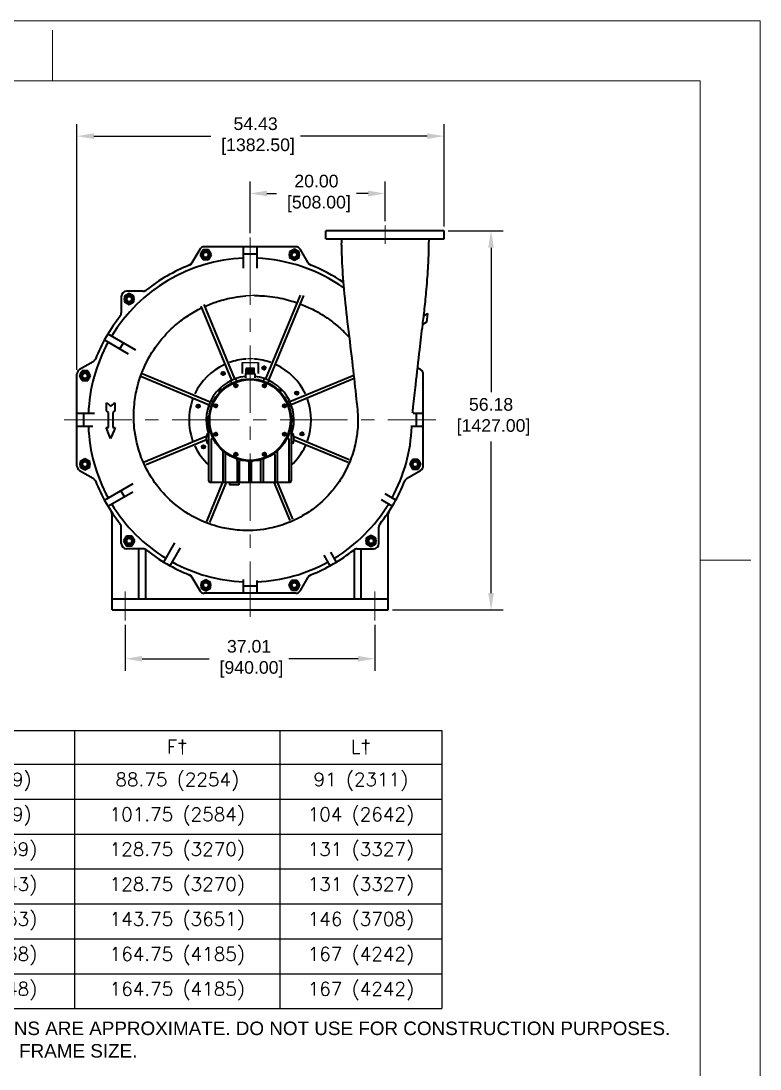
# Model space of a CAD drawing. Header units: inches. Extents: x 452 to 872, y 136 to 456.
# Drawn here: x 762.2 to 871.8, y 300.4 to 455.7 of the extents above; entities that cross this region are included whole.
import ezdxf
from ezdxf.enums import TextEntityAlignment as Align

# ---------------------------------------------------------------- set-up
doc = ezdxf.new("R2010")
doc.units = ezdxf.units.IN
doc.header["$MEASUREMENT"] = 0
doc.linetypes.add('点画线', pattern=[16, 10, -2, 2, -2])
doc.layers.add('Title Block', color=7, linetype='Continuous')
doc.layers.add('中心线层', color=1, linetype='点画线', lineweight=18)
doc.layers.add('粗实线层', color=7, linetype='Continuous', lineweight=35)
doc.styles.add('ACANSTS', font='romans.shx', dxfattribs={"height": 1})
doc.styles.add('Roman', font='romans')
doc.styles.get("Standard").update_dxf_attribs({"font": 'arial.ttf'})
doc.dimstyles.new('STANDARD 2 PLCS', dxfattribs={"dimtxt": 0.125, "dimasz": 0.18, "dimexe": 0.18, "dimexo": 0.0625, "dimgap": 0.09, "dimtad": 0, "dimtih": 1, "dimtoh": 1, "dimzin": 4, "dimdsep": 46, "dimtxsty": 'Standard', "dimcen": 0.09, "dimaunit": 1, "dimadec": 0, "dimazin": 1, "dimtfac": 1, "dimtofl": 0, "dimtmove": 1, "dimatfit": 3, "dimfxl": 1, "dimtolj": 1, "dimtzin": 4, "dimarcsym": 0})

# ---------------------------------------------------------------- blocks, each defined once
blk = doc.blocks.new('*T14')
at = {"layer": 'Title Block', "color": 0, "linetype": 'ByBlock', "lineweight": -2, "transparency": 16777216}
for p, q in [((0, 0), (143.44, 0)), ((0, 0), (0, -41.22)), ((20.69, 0), (20.69, -41.22)), ((55.32, 0), (55.32, -41.22)), ((88.99, 0), (88.99, -41.22)), ((119.45, 0), (119.45, -41.22)), ((143.44, 0), (143.44, -41.22)), ((0, -5), (143.44, -5)), ((0, -10.17), (143.44, -10.17)), ((0, -15.35), (143.44, -15.35)), ((0, -20.52), (143.44, -20.52)), ((0, -25.7), (143.44, -25.7)), ((0, -30.87), (143.44, -30.87)), ((0, -36.04), (143.44, -36.04)), ((0, -41.22), (143.44, -41.22))]:
    blk.add_line(p, q, dxfattribs=at)
at = {"layer": 'Title Block', "color": 0, "lineweight": 15, "transparency": 16777216, "char_height": 2, "attachment_point": 5, "style": 'Roman'}
for s, insert, width in [('MODEL', (10.34, -2.5), 18.5593), ('A*', (38, -2.5), 32.5057), ('B*', (72.15, -2.5), 31.5466), ('F{\\fArial|b0|i0|c0|p34;†}', (104.22, -2.5), 28.3287), ('L{\\fArial|b0|i0|c0|p34;†}', (131.44, -2.5), 21.8715), ('18.07 (458.98)', (38, -7.59), 32.5057), ('26.59 (675.39)', (72.15, -7.59), 31.5466), ('88.75 (2254)', (104.22, -7.59), 28.3287), ('91 (2311)', (131.44, -7.59), 22.9346), ('LS12-2', (10.34, -7.59), 18.5593), ('LS12-3', (10.34, -12.76), 18.5593), ('24.57 (624.08)', (38, -12.76), 32.5057), ('33.09 (840.49)', (72.15, -12.76), 31.5466), ('101.75 (2584)', (104.22, -12.76), 29.3919), ('104 (2642)', (131.44, -12.76), 22.9346), ('LS12-4', (10.34, -17.93), 18.5593), ('31.07 (789.18)', (38, -17.93), 32.5057), ('39.59 (1005.59)', (72.15, -17.93), 31.5466), ('128.75 (3270)', (104.22, -17.93), 29.3919), ('131 (3327)', (131.44, -17.93), 22.9346), ('37.56 (954.25)', (38, -23.11), 32.5057), ('46.08 (1170.43)', (72.15, -23.11), 31.5466), ('128.75 (3270)', (104.22, -23.11), 29.3919), ('131 (3327)', (131.44, -23.11), 22.9346), ('LS12-5', (10.34, -23.11), 18.5593), ('LS12-6', (10.34, -28.28), 18.5593), ('44.06 (1119.12)', (38, -28.28), 32.5057), ('52.58 (1335.53)', (72.15, -28.28), 31.5466), ('143.75 (3651)', (104.22, -28.28), 29.3919), ('146 (3708)', (131.44, -28.28), 22.9346), ('LS12-7', (10.34, -33.46), 18.5593), ('50.55 (1283.97)', (38, -33.46), 32.5057), ('59.07 (1500.38)', (72.15, -33.46), 31.5466), ('164.75 (4185)', (104.22, -33.46), 29.3919), ('167 (4242)', (131.44, -33.46), 22.9346), ('57.05 (1449.07)', (38, -38.63), 32.5057), ('65.57 (1665.48)', (72.15, -38.63), 31.5466), ('164.75 (4185)', (104.22, -38.63), 29.3919), ('167 (4242)', (131.44, -38.63), 22.9346), ('LS12-8', (10.34, -38.63), 18.5593)]:
    blk.add_mtext(s, dxfattribs=dict(at, insert=insert, width=width))
blk = doc.blocks.new('*D31')
at = {"color": 0, "lineweight": -2, "transparency": 16777216}
for p, q in [((770.54, 404.02), (770.54, 440.47)), ((824.97, 425.26), (824.97, 440.47)), ((773.04, 438.67), (790.38, 438.67)), ((822.47, 438.67), (803.66, 438.67))]:
    blk.add_line(p, q, dxfattribs=at)
at = {"color": 0, "transparency": 16777216}
for points in [[(773.04, 439.09), (773.04, 438.25), (770.54, 438.67)], [(822.47, 439.09), (822.47, 438.25), (824.97, 438.67)]]:
    blk.add_solid(points, dxfattribs=at)
at = {"layer": 'Defpoints', "color": 0, "transparency": 16777216}
for p in [(770.54, 438.67), (824.97, 424.64), (770.54, 403.39)]:
    blk.add_point(p, dxfattribs=at)
at = {"color": 0, "transparency": 16777216, "insert": (797.02, 438.67), "char_height": 1.875, "attachment_point": 5}
blk.add_mtext('\\A1;54.43\\P [1382.50]', dxfattribs=at)
blk = doc.blocks.new('*D32')
at = {"color": 0, "lineweight": -2, "transparency": 16777216}
for p, q in [((796.21, 424.28), (796.21, 431.97)), ((816.21, 426.05), (816.21, 431.97)), ((798.71, 430.17), (800.13, 430.17)), ((813.71, 430.17), (811.96, 430.17))]:
    blk.add_line(p, q, dxfattribs=at)
at = {"color": 0, "transparency": 16777216}
for points in [[(798.71, 430.59), (798.71, 429.75), (796.21, 430.17)], [(813.71, 430.59), (813.71, 429.75), (816.21, 430.17)]]:
    blk.add_solid(points, dxfattribs=at)
at = {"layer": 'Defpoints', "color": 0, "transparency": 16777216}
for p in [(816.21, 430.17), (816.21, 425.43), (796.21, 423.66)]:
    blk.add_point(p, dxfattribs=at)
at = {"color": 0, "transparency": 16777216, "insert": (806.04, 430.17), "char_height": 1.875, "attachment_point": 5}
blk.add_mtext('\\A1;20.00\\P [508.00]', dxfattribs=at)
blk = doc.blocks.new('*D33')
at = {"color": 0, "lineweight": -2, "transparency": 16777216}
for p, q in [((825.59, 424.64), (833.73, 424.64)), ((831.93, 422.14), (831.93, 400.74)), ((831.93, 370.96), (831.93, 393.4)), ((817.3, 368.46), (833.73, 368.46))]:
    blk.add_line(p, q, dxfattribs=at)
at = {"color": 0, "transparency": 16777216}
for points in [[(831.51, 422.14), (832.35, 422.14), (831.93, 424.64)], [(831.51, 370.96), (832.35, 370.96), (831.93, 368.46)]]:
    blk.add_solid(points, dxfattribs=at)
at = {"layer": 'Defpoints', "color": 0, "transparency": 16777216}
for p in [(824.97, 424.64), (816.68, 368.46), (831.93, 368.46)]:
    blk.add_point(p, dxfattribs=at)
at = {"color": 0, "transparency": 16777216, "insert": (831.93, 397.07), "char_height": 1.875, "attachment_point": 5}
blk.add_mtext('\\A1;56.18\\P [1427.00]', dxfattribs=at)
blk = doc.blocks.new('*D34')
at = {"color": 0, "lineweight": -2, "transparency": 16777216}
for p, q in [((777.7, 366.26), (777.7, 359.42)), ((814.71, 366.26), (814.71, 359.42)), ((780.2, 361.22), (790.14, 361.22)), ((812.21, 361.22), (801.96, 361.22))]:
    blk.add_line(p, q, dxfattribs=at)
at = {"color": 0, "transparency": 16777216}
for points in [[(780.2, 361.64), (780.2, 360.8), (777.7, 361.22)], [(812.21, 361.64), (812.21, 360.8), (814.71, 361.22)]]:
    blk.add_solid(points, dxfattribs=at)
at = {"layer": 'Defpoints', "color": 0, "transparency": 16777216}
for p in [(777.7, 366.88), (814.71, 366.88), (777.7, 361.22)]:
    blk.add_point(p, dxfattribs=at)
at = {"color": 0, "transparency": 16777216, "insert": (796.05, 361.22), "char_height": 1.875, "attachment_point": 5}
blk.add_mtext('\\A1;37.01\\P [940.00]', dxfattribs=at)
blk = doc.blocks.new('LONE STAR BLOWER TITLE BLOCK (SIZE A)')
at = {"layer": 'Title Block', "lineweight": 15}
for p, q in [((23.625, 18), (0, 18)), ((23.625, 0), (23.625, 18)), ((17.7188, 17.5), (17.7188, 17.9219)), ((23.125, 17.5), (0.5, 17.5)), ((23.125, 17.5), (0.5, 17.5)), ((23.125, 0.5), (23.125, 17.5)), ((23.125, 13.5), (23.5469, 13.5))]:
    blk.add_line(p, q, dxfattribs=at)
at = {"layer": 'Title Block', "lineweight": 15, "style": 'ACANSTS'}
for tag, p, height in [('DRAWN_BY', (14.3692, 2.2855), 0.135), ('DRAWN_DATE', (15.5145, 2.2938), 0.135), ('DRAWING_SUBTITLE', (17.5134, 1.9768), 0.2025), ('CHECKED_BY', (14.3914, 1.9397), 0.135), ('CHECK_DATE', (15.4958, 1.9404), 0.135), ('DRAWING_SUBTITLE', (17.5109, 1.5494), 0.2025), ('ENGINEER', (14.3854, 1.6081), 0.135), ('ENG_DATE', (15.4868, 1.6029), 0.135), ('MANUFACTURING', (14.3811, 1.2706), 0.135), ('MFG_DATE', (15.4879, 1.2695), 0.135), ('CONTROL', (14.3811, 0.9331), 0.135), ('CONTROL_DATE', (15.4879, 0.932), 0.135), ('CAGE_CODE', (17.7275, 0.9163), 0.135), ('MODEL_FILE_NAME', (8.2952, 0.6111), 0.135), ('APPROVED_BY', (14.3698, 0.5685), 0.135), ('APPROVAL_DATE', (15.4796, 0.5615), 0.135)]:
    blk.add_attdef(tag, p, '', height=height, dxfattribs=at)
at = {"layer": 'Title Block', "lineweight": 15, "style": 'Roman', "flags": 8}
for tag, height, p in [('DWG_NUMBER', 0.2812, (18.9096, 1.1474)), ('SCALE', 0.135, (17.9035, 0.7041)), ('SHEETNUMBER', 0.135, (21.2556, 0.7041)), ('TOTA_SHEETS', 0.135, (21.8939, 0.7016))]:
    blk.add_attdef(tag, text='', height=height, dxfattribs=at).set_placement(p, align=Align.TOP_LEFT)
at = {"layer": 'Title Block', "lineweight": 15, "style": 'ACANSTS'}
blk.add_attdef('REVISION', text='', height=0.135, dxfattribs=at).set_placement((22.8495, 0.8933), align=Align.CENTER)

msp = doc.modelspace()

# ---------------------------------------------------------------- linework, layer by layer
for p, q in [((824.967, 424.637), (807.448, 424.637)), ((807.448, 424.637), (807.448, 424.637)), ((807.448, 424.637), (807.448, 423.456)), ((824.967, 423.456), (824.967, 424.637)), ((824.967, 424.637), (824.967, 424.637)), ((807.448, 423.456), (807.448, 423.456)), ((807.448, 423.456), (809.75, 423.456)), ((822.696, 423.456), (824.967, 423.456)), ((824.967, 423.456), (824.967, 423.456)), ((788.736, 421.881), (787.581, 419.88)), ((795.223, 422.275), (789.418, 422.275)), ((795.577, 422.275), (795.223, 422.275)), ((795.223, 422.275), (795.223, 422.275)), ((797.192, 422.275), (795.577, 422.275)), ((795.577, 422.275), (795.577, 422.275)), ((795.577, 422.275), (795.577, 422.275)), ((802.997, 422.275), (797.192, 422.275)), ((797.192, 422.275), (797.192, 422.275)), ((804.834, 419.88), (803.679, 421.881)), ((787.581, 419.88), (787.187, 419.541)), ((787.581, 419.88), (787.187, 419.541)), ((805.228, 419.541), (804.834, 419.88)), ((805.228, 419.541), (804.834, 419.88)), ((777.113, 414.912), (777.113, 412.466)), ((780.347, 415.7), (777.9, 415.7)), ((780.838, 415.872), (780.347, 415.7)), ((780.838, 415.872), (780.347, 415.7)), ((777.113, 412.466), (776.941, 411.975)), ((777.113, 412.466), (776.941, 411.975)), ((822.495, 412.396), (821.907, 412.056)), ((822.349, 411.084), (822.495, 412.396)), ((822.495, 412.396), (822.495, 412.396)), ((821.751, 410.739), (822.349, 411.084)), ((822.349, 411.084), (822.349, 411.084)), ((773.272, 405.626), (772.933, 405.232)), ((773.272, 405.626), (772.933, 405.232)), ((772.933, 405.232), (770.932, 404.077)), ((795.026, 405.129), (797.389, 405.129)), ((821.483, 404.077), (820.994, 404.359)), ((770.538, 403.395), (770.538, 400.395)), ((770.538, 400.395), (770.538, 400.395)), ((770.538, 400.395), (770.538, 397.59)), ((770.538, 397.59), (770.538, 397.59)), ((770.538, 397.59), (770.538, 395.621)), ((821.877, 395.621), (821.877, 397.59)), ((770.538, 395.621), (770.538, 395.621)), ((770.538, 395.621), (770.538, 389.816)), ((821.877, 389.816), (821.877, 395.621)), ((770.932, 389.134), (772.933, 387.979)), ((819.482, 387.979), (821.483, 389.134)), ((772.933, 387.979), (773.272, 387.585)), ((772.933, 387.979), (773.272, 387.585)), ((819.143, 387.585), (819.482, 387.979)), ((819.143, 387.585), (819.482, 387.979)), ((775.606, 383.078), (775.735, 382.646)), ((775.606, 383.078), (775.735, 382.646)), ((775.702, 382.872), (775.697, 382.886)), ((775.735, 382.646), (775.735, 370.031)), ((816.68, 382.646), (816.809, 383.078)), ((816.68, 382.646), (816.809, 383.078)), ((816.68, 370.031), (816.68, 382.646)), ((777.113, 380.745), (776.941, 381.236)), ((777.113, 380.745), (776.941, 381.236)), ((777.113, 378.298), (777.113, 380.745)), ((815.302, 380.745), (815.474, 381.236)), ((815.302, 380.745), (815.474, 381.236)), ((815.302, 378.298), (815.302, 380.745)), ((780.347, 377.511), (777.9, 377.511)), ((780.838, 377.339), (780.347, 377.511)), ((780.838, 377.339), (780.347, 377.511)), ((811.577, 377.339), (812.068, 377.511)), ((811.577, 377.339), (812.068, 377.511)), ((812.068, 377.511), (814.514, 377.511)), ((787.187, 373.67), (787.581, 373.331)), ((787.187, 373.67), (787.581, 373.331)), ((787.581, 373.331), (788.736, 371.33)), ((803.679, 371.33), (804.834, 373.331)), ((804.834, 373.331), (805.228, 373.67)), ((804.834, 373.331), (805.228, 373.67)), ((789.418, 370.936), (795.223, 370.936)), ((795.223, 370.936), (795.223, 370.936)), ((795.223, 370.936), (797.192, 370.936)), ((797.192, 370.936), (797.192, 370.936)), ((797.192, 370.936), (802.997, 370.936)), ((816.68, 368.456), (816.68, 370.031)), ((810.577, 368.456), (814.711, 368.456)), ((814.711, 368.456), (814.711, 368.456)), ((814.711, 368.456), (816.68, 368.456)), ((816.68, 368.456), (816.68, 368.456))]:
    msp.add_line(p, q)
for centre, radius, start, end in [((796.939, 396.514), 18.529, 90.1609, 94.21281), ((796.207, 396.605), 9.055, 85.42718, 93.98941)]:
    msp.add_arc(centre, radius, start, end)
at = {"layer": '中心线层'}
for p, q in [((816.207, 425.428), (816.207, 422.728)), ((796.207, 423.658), (796.207, 367.445)), ((768.651, 396.605), (823.763, 396.605)), ((777.703, 371.212), (777.703, 366.881)), ((814.711, 371.212), (814.711, 366.881))]:
    msp.add_line(p, q, dxfattribs=at)
at = {"layer": '粗实线层'}
for p, q in [((807.448, 423.456), (807.448, 424.637)), ((824.967, 424.637), (807.448, 424.637)), ((824.967, 423.456), (824.967, 424.637)), ((807.448, 423.456), (824.967, 423.456)), ((788.736, 421.881), (787.581, 419.88)), ((789.236, 421.804), (788.827, 421.096)), ((788.827, 421.096), (789.236, 420.387)), ((790.054, 421.804), (789.236, 421.804)), ((795.577, 422.275), (789.418, 422.275)), ((790.464, 421.096), (790.054, 421.804)), ((790.054, 420.387), (790.464, 421.096)), ((795.105, 422.275), (794.042, 422.275)), ((795.223, 419.107), (795.223, 422.275)), ((795.577, 421.199), (795.223, 421.199)), ((802.997, 422.275), (795.577, 422.275)), ((797.192, 421.199), (795.577, 421.199)), ((797.192, 422.275), (797.192, 419.107)), ((802.77, 421.914), (802.061, 421.505)), ((802.061, 421.505), (802.061, 420.687)), ((803.478, 421.505), (802.77, 421.914)), ((803.478, 420.687), (803.478, 421.505)), ((804.834, 419.88), (803.679, 421.881)), ((789.236, 420.387), (790.054, 420.387)), ((802.061, 420.687), (802.77, 420.277)), ((802.77, 420.277), (803.478, 420.687)), ((777.113, 414.912), (777.113, 412.466)), ((778.279, 415.352), (777.571, 414.943)), ((777.571, 414.943), (777.571, 414.124)), ((780.347, 415.7), (777.9, 415.7)), ((778.988, 414.943), (778.279, 415.352)), ((778.988, 414.124), (778.988, 414.943)), ((803.618, 415.114), (798.473, 402.693)), ((804.114, 415.076), (798.91, 402.513)), ((777.571, 414.124), (778.279, 413.715)), ((778.279, 413.715), (778.988, 414.124)), ((793.505, 402.513), (788.968, 413.467)), ((793.941, 402.693), (789.376, 413.715)), ((821.88, 412.041), (822.495, 412.396)), ((822.495, 412.396), (822.349, 411.084)), ((822.349, 411.084), (821.714, 410.718)), ((775.134, 409.386), (779.219, 407.027)), ((774.603, 408.465), (778.122, 406.433)), ((776.907, 407.135), (777.439, 408.055)), ((771.308, 403.876), (770.899, 403.168)), ((772.933, 405.232), (770.932, 404.077)), ((772.126, 403.876), (771.308, 403.876)), ((772.535, 403.168), (772.126, 403.876)), ((795.026, 405.129), (795.026, 403.484)), ((795.676, 404.283), (795.617, 404.223)), ((795.617, 403.653), (795.617, 404.223)), ((795.617, 404.223), (795.625, 404.223)), ((795.645, 404.243), (795.625, 404.223)), ((795.625, 403.653), (795.625, 404.223)), ((795.645, 404.243), (795.645, 403.653)), ((795.645, 404.243), (795.74, 404.243)), ((795.676, 404.283), (796.739, 404.283)), ((795.726, 404.223), (795.74, 404.243)), ((795.726, 403.653), (795.726, 404.223)), ((795.726, 404.223), (795.865, 404.223)), ((795.879, 404.243), (795.865, 404.223)), ((795.865, 403.653), (795.865, 404.223)), ((795.879, 404.243), (795.879, 403.653)), ((795.879, 404.243), (796.109, 404.243)), ((796.109, 403.653), (796.109, 404.243)), ((796.109, 404.223), (796.306, 404.223)), ((796.306, 403.653), (796.306, 404.243)), ((796.306, 404.243), (796.535, 404.243)), ((796.535, 404.243), (796.535, 403.653)), ((796.55, 404.223), (796.535, 404.243)), ((796.55, 403.653), (796.55, 404.223)), ((796.55, 404.223), (796.689, 404.223)), ((796.675, 404.243), (796.689, 404.223)), ((796.675, 404.243), (796.77, 404.243)), ((796.689, 403.653), (796.689, 404.223)), ((796.739, 404.283), (796.798, 404.223)), ((796.77, 404.243), (796.77, 403.653)), ((796.79, 404.223), (796.77, 404.243)), ((796.79, 403.653), (796.79, 404.223)), ((796.79, 404.223), (796.798, 404.223)), ((796.798, 403.653), (796.798, 404.223)), ((797.389, 405.129), (797.389, 403.484)), ((798.203, 404.423), (798.136, 404.306)), ((798.136, 404.306), (798.203, 404.189)), ((798.338, 404.423), (798.203, 404.423)), ((798.203, 404.189), (798.338, 404.189)), ((798.406, 404.306), (798.338, 404.423)), ((798.338, 404.189), (798.406, 404.306)), ((821.483, 404.077), (820.994, 404.359)), ((770.538, 389.816), (770.538, 403.395)), ((770.899, 403.168), (771.308, 402.459)), ((771.308, 402.459), (772.126, 402.459)), ((772.126, 402.459), (772.535, 403.168)), ((780.088, 403.027), (790.119, 398.871)), ((780.224, 403.482), (790.3, 399.308)), ((792.154, 403.627), (792.086, 403.51)), ((792.086, 403.51), (792.154, 403.393)), ((792.289, 403.627), (792.154, 403.627)), ((792.154, 403.393), (792.289, 403.393)), ((792.356, 403.51), (792.289, 403.627)), ((792.289, 403.393), (792.356, 403.51)), ((793.517, 402.071), (793.362, 402.445)), ((794.246, 402.37), (794.09, 402.747)), ((795.518, 403.495), (795.518, 402.842)), ((795.518, 403.495), (796.896, 403.495)), ((795.617, 403.653), (796.798, 403.653)), ((795.617, 403.495), (795.617, 403.613)), ((795.617, 403.613), (796.798, 403.613)), ((795.656, 403.613), (795.656, 403.653)), ((796.759, 403.613), (796.759, 403.653)), ((796.798, 403.495), (796.798, 403.613)), ((796.896, 403.495), (796.896, 402.842)), ((798.169, 402.37), (798.325, 402.747)), ((798.898, 402.071), (799.053, 402.445)), ((811.562, 403.221), (802.115, 399.308)), ((811.615, 402.732), (802.295, 398.871)), ((821.877, 389.816), (821.877, 403.395)), ((791.677, 400.986), (792.032, 401.19)), ((791.677, 400.683), (791.677, 400.986)), ((792.032, 401.19), (792.128, 401.134)), ((794.098, 401.833), (793.981, 401.765)), ((793.981, 401.765), (793.981, 401.63)), ((793.981, 401.63), (794.098, 401.563)), ((794.215, 401.765), (794.098, 401.833)), ((794.098, 401.563), (794.215, 401.63)), ((794.215, 401.63), (794.215, 401.765)), ((798.317, 401.833), (798.2, 401.765)), ((798.2, 401.765), (798.2, 401.63)), ((798.2, 401.63), (798.317, 401.563)), ((798.434, 401.765), (798.317, 401.833)), ((798.317, 401.563), (798.434, 401.63)), ((798.434, 401.63), (798.434, 401.765)), ((800.286, 401.134), (800.383, 401.19)), ((800.383, 401.19), (800.738, 400.986)), ((800.738, 400.986), (800.738, 400.683)), ((790.741, 399.296), (790.368, 399.45)), ((801.674, 399.296), (802.047, 399.45)), ((803.044, 400.709), (802.977, 400.592)), ((802.977, 400.592), (803.044, 400.475)), ((803.179, 400.709), (803.044, 400.709)), ((803.044, 400.475), (803.179, 400.475)), ((803.247, 400.592), (803.179, 400.709)), ((803.179, 400.475), (803.247, 400.592)), ((774.929, 397.971), (774.928, 399.153)), ((774.941, 397.945), (774.929, 397.971)), ((775.23, 397.722), (774.929, 397.971)), ((775.23, 397.703), (774.941, 397.945)), ((775.231, 395.488), (775.23, 397.722)), ((776.135, 397.971), (775.833, 397.722)), ((776.123, 397.945), (775.833, 397.702)), ((775.833, 397.722), (775.833, 395.488)), ((776.123, 397.945), (776.135, 397.971)), ((776.135, 399.153), (776.135, 397.971)), ((788.439, 398.786), (788.372, 398.669)), ((788.372, 398.669), (788.439, 398.552)), ((788.574, 398.786), (788.439, 398.786)), ((788.439, 398.552), (788.574, 398.552)), ((788.642, 398.669), (788.574, 398.786)), ((788.574, 398.552), (788.642, 398.669)), ((790.438, 398.569), (790.066, 398.723)), ((791.115, 398.85), (790.998, 398.782)), ((790.998, 398.782), (790.998, 398.647)), ((790.998, 398.647), (791.115, 398.58)), ((791.232, 398.782), (791.115, 398.85)), ((791.115, 398.58), (791.232, 398.647)), ((791.232, 398.647), (791.232, 398.782)), ((801.3, 398.85), (801.183, 398.782)), ((801.183, 398.782), (801.183, 398.647)), ((801.183, 398.647), (801.3, 398.58)), ((801.417, 398.782), (801.3, 398.85)), ((801.3, 398.58), (801.417, 398.647)), ((801.417, 398.647), (801.417, 398.782)), ((801.976, 398.569), (802.349, 398.723)), ((773.142, 397.59), (770.538, 397.59)), ((771.562, 395.621), (771.562, 397.59)), ((789.948, 396.81), (790.123, 396.911)), ((789.948, 396.401), (789.948, 396.81)), ((790.105, 396.31), (789.948, 396.401)), ((790.105, 387.59), (790.105, 396.605)), ((802.292, 396.911), (802.467, 396.81)), ((802.31, 396.605), (802.31, 387.59)), ((802.467, 396.401), (802.31, 396.31)), ((802.467, 396.81), (802.467, 396.401)), ((821.877, 397.59), (820.36, 397.59)), ((820.853, 395.621), (820.853, 397.59)), ((772.903, 395.621), (770.538, 395.621)), ((774.849, 395.488), (775.231, 395.488)), ((775.096, 394.903), (774.849, 395.488)), ((775.532, 393.851), (775.113, 394.861)), ((775.97, 394.909), (775.532, 393.851)), ((775.833, 395.488), (776.215, 395.488)), ((776.215, 395.488), (775.988, 394.951)), ((789.858, 394.538), (790.105, 394.538)), ((791.115, 394.631), (790.998, 394.564)), ((790.998, 394.564), (790.998, 394.429)), ((791.232, 394.564), (791.115, 394.631)), ((791.232, 394.429), (791.232, 394.564)), ((801.3, 394.631), (801.183, 394.564)), ((801.183, 394.564), (801.183, 394.429)), ((801.417, 394.564), (801.3, 394.631)), ((801.417, 394.429), (801.417, 394.564)), ((802.557, 394.538), (802.31, 394.538)), ((803.841, 394.659), (803.773, 394.542)), ((803.773, 394.542), (803.841, 394.425)), ((803.976, 394.659), (803.841, 394.659)), ((804.043, 394.542), (803.976, 394.659)), ((803.976, 394.425), (804.043, 394.542)), ((821.877, 395.621), (820.052, 395.621)), ((775.532, 393.851), (775.532, 393.87)), ((789.673, 394.154), (780.392, 390.31)), ((789.725, 393.665), (780.781, 389.96)), ((789.858, 393.16), (790.105, 393.16)), ((790.42, 393.703), (790.42, 387.479)), ((790.998, 394.429), (791.115, 394.361)), ((791.115, 394.361), (791.232, 394.429)), ((801.183, 394.429), (801.3, 394.361)), ((801.3, 394.361), (801.417, 394.429)), ((801.995, 387.479), (801.995, 393.703)), ((802.557, 393.16), (802.31, 393.16)), ((802.689, 393.665), (810.727, 390.335)), ((802.742, 394.154), (810.9, 390.775)), ((803.841, 394.425), (803.976, 394.425)), ((789.236, 392.736), (789.168, 392.619)), ((789.168, 392.619), (789.236, 392.502)), ((789.371, 392.736), (789.236, 392.736)), ((789.236, 392.502), (789.371, 392.502)), ((789.438, 392.619), (789.371, 392.736)), ((789.371, 392.502), (789.438, 392.619)), ((792.192, 387.479), (792.192, 391.922)), ((794.098, 391.648), (793.981, 391.581)), ((793.981, 391.581), (793.981, 391.446)), ((793.981, 391.446), (794.098, 391.378)), ((794.215, 391.581), (794.098, 391.648)), ((794.098, 391.378), (794.215, 391.446)), ((794.215, 391.446), (794.215, 391.581)), ((798.317, 391.648), (798.2, 391.581)), ((798.2, 391.581), (798.2, 391.446)), ((798.2, 391.446), (798.317, 391.378)), ((798.434, 391.581), (798.317, 391.648)), ((798.317, 391.378), (798.434, 391.446)), ((798.434, 391.446), (798.434, 391.581)), ((800.223, 391.922), (800.223, 387.479)), ((771.717, 390.861), (771.008, 390.452)), ((771.008, 390.452), (771.008, 389.634)), ((772.426, 390.452), (771.717, 390.861)), ((772.426, 389.634), (772.426, 390.452)), ((792.507, 391.371), (792.507, 387.479)), ((794.278, 390.676), (794.278, 387.479)), ((794.593, 390.468), (794.593, 387.479)), ((796.05, 387.479), (796.05, 390.316)), ((796.365, 390.316), (796.365, 387.479)), ((797.822, 387.479), (797.822, 390.468)), ((798.137, 390.676), (798.137, 387.479)), ((799.908, 387.479), (799.908, 391.371)), ((820.289, 390.752), (819.88, 390.043)), ((819.88, 390.043), (820.289, 389.334)), ((821.107, 390.752), (820.289, 390.752)), ((821.516, 390.043), (821.107, 390.752)), ((821.107, 389.334), (821.516, 390.043)), ((770.932, 389.134), (772.933, 387.979)), ((771.008, 389.634), (771.717, 389.225)), ((771.717, 389.225), (772.426, 389.634)), ((819.482, 387.979), (821.483, 389.134)), ((820.289, 389.334), (821.107, 389.334)), ((774.603, 384.746), (778.885, 387.218)), ((792.136, 387.393), (789.728, 381.58)), ((792.647, 387.393), (790.175, 381.424)), ((790.302, 387.393), (802.113, 387.393)), ((793.156, 387.393), (793.156, 386.999)), ((793.156, 387.393), (793.156, 386.999)), ((794.534, 386.999), (793.156, 386.999)), ((794.534, 387.393), (794.534, 386.999)), ((794.534, 387.393), (794.534, 386.999)), ((802.126, 381.699), (799.768, 387.393)), ((802.555, 381.899), (800.279, 387.393)), ((775.134, 383.825), (778.814, 385.95)), ((777.57, 385.231), (777.038, 386.152)), ((817.812, 384.746), (816.247, 385.649)), ((817.28, 383.825), (815.679, 384.75)), ((775.735, 368.456), (775.735, 382.646)), ((816.68, 368.456), (816.68, 382.646)), ((777.113, 378.298), (777.113, 380.745)), ((815.302, 378.298), (815.302, 380.745)), ((777.87, 379.386), (777.461, 378.677)), ((778.688, 379.386), (777.87, 379.386)), ((779.097, 378.677), (778.688, 379.386)), ((814.136, 379.495), (813.427, 379.086)), ((813.427, 379.086), (813.427, 378.268)), ((814.844, 379.086), (814.136, 379.495)), ((814.844, 378.268), (814.844, 379.086)), ((777.461, 378.677), (777.87, 377.968)), ((777.87, 377.968), (778.688, 377.968)), ((780.347, 377.511), (777.9, 377.511)), ((778.688, 377.968), (779.097, 378.677)), ((779.735, 370.031), (779.735, 377.511)), ((783.407, 375.545), (785.051, 378.391)), ((785.857, 377.662), (784.327, 375.012)), ((812.068, 377.511), (814.514, 377.511)), ((812.68, 370.031), (812.68, 377.511)), ((813.427, 378.268), (814.136, 377.859)), ((814.136, 377.859), (814.844, 378.268)), ((780.735, 370.031), (780.735, 377.409)), ((808.088, 375.012), (807.192, 376.565)), ((809.008, 375.545), (808.155, 377.022)), ((811.68, 370.031), (811.68, 377.409)), ((787.581, 373.331), (788.736, 371.33)), ((789.645, 372.933), (788.937, 372.524)), ((790.354, 372.524), (789.645, 372.933)), ((795.223, 370.936), (795.223, 372.97)), ((797.192, 372.815), (797.192, 370.936)), ((802.36, 372.824), (801.951, 372.115)), ((803.179, 372.824), (802.36, 372.824)), ((803.588, 372.115), (803.179, 372.824)), ((803.679, 371.33), (804.834, 373.331)), ((788.937, 372.524), (788.937, 371.706)), ((788.937, 371.706), (789.645, 371.297)), ((789.645, 371.297), (790.354, 371.706)), ((790.354, 371.706), (790.354, 372.524)), ((797.192, 371.96), (795.223, 371.96)), ((801.951, 372.115), (802.36, 371.406)), ((802.36, 371.406), (803.179, 371.406)), ((803.179, 371.406), (803.588, 372.115)), ((816.68, 370.031), (775.735, 370.031)), ((802.997, 370.936), (789.418, 370.936)), ((775.735, 368.456), (816.68, 368.456))]:
    msp.add_line(p, q, dxfattribs=at)
for centre, radius in [((789.645, 421.096), 0.709), ((789.645, 421.096), 0.472), ((789.645, 421.096), 0.394), ((802.77, 421.096), 0.709), ((802.77, 421.096), 0.472), ((802.77, 421.096), 0.394), ((778.279, 414.534), 0.709), ((778.279, 414.534), 0.472), ((778.279, 414.534), 0.394), ((771.717, 403.168), 0.709), ((798.271, 404.306), 0.256), ((798.271, 404.306), 0.244), ((798.271, 404.306), 0.135), ((771.717, 403.168), 0.472), ((771.717, 403.168), 0.394), ((796.207, 396.605), 6.102), ((796.207, 396.605), 5.984), ((792.221, 403.51), 0.256), ((792.221, 403.51), 0.244), ((792.221, 403.51), 0.135), ((794.098, 401.698), 0.256), ((794.098, 401.698), 0.244), ((794.098, 401.698), 0.135), ((798.317, 401.698), 0.256), ((798.317, 401.698), 0.244), ((798.317, 401.698), 0.135), ((803.112, 400.592), 0.256), ((803.112, 400.592), 0.244), ((803.112, 400.592), 0.135), ((788.507, 398.669), 0.256), ((788.507, 398.669), 0.244), ((788.507, 398.669), 0.135), ((791.115, 398.715), 0.256), ((791.115, 398.715), 0.244), ((791.115, 398.715), 0.135), ((801.3, 398.715), 0.256), ((801.3, 398.715), 0.244), ((801.3, 398.715), 0.135), ((791.115, 394.496), 0.256), ((791.115, 394.496), 0.244), ((791.115, 394.496), 0.135), ((801.3, 394.496), 0.256), ((801.3, 394.496), 0.244), ((801.3, 394.496), 0.135), ((803.908, 394.542), 0.256), ((803.908, 394.542), 0.244), ((803.908, 394.542), 0.135), ((789.303, 392.619), 0.256), ((789.303, 392.619), 0.244), ((789.303, 392.619), 0.135), ((794.098, 391.513), 0.256), ((794.098, 391.513), 0.244), ((794.098, 391.513), 0.135), ((798.317, 391.513), 0.256), ((798.317, 391.513), 0.244), ((798.317, 391.513), 0.135), ((771.717, 390.043), 0.709), ((771.717, 390.043), 0.472), ((771.717, 390.043), 0.394), ((820.698, 390.043), 0.709), ((820.698, 390.043), 0.472), ((820.698, 390.043), 0.394), ((778.279, 378.677), 0.709), ((778.279, 378.677), 0.472), ((778.279, 378.677), 0.394), ((814.136, 378.677), 0.709), ((814.136, 378.677), 0.472), ((814.136, 378.677), 0.394), ((789.645, 372.115), 0.709), ((802.77, 372.115), 0.709), ((789.645, 372.115), 0.472), ((789.645, 372.115), 0.394), ((802.77, 372.115), 0.472), ((802.77, 372.115), 0.394)]:
    msp.add_circle(centre, radius, dxfattribs=at)
for centre, radius, start, end in [((789.418, 421.487), 0.787, 90, 150), ((789.645, 421.096), 0.413, 255, 195), ((802.77, 421.096), 0.413, 225, 165), ((802.997, 421.487), 0.787, 30, 90), ((796.207, 396.605), 23.999, 92.35053, 148.73097), ((796.207, 396.605), 24.646, 111.46921, 128.58041), ((786.899, 420.274), 0.787, 291.4692, 330), ((796.207, 396.605), 23.999, 54.68007, 87.64947), ((805.516, 420.274), 0.787, 210, 248.53079), ((796.207, 396.605), 24.646, 55.92482, 68.53079), ((777.9, 414.912), 0.787, 90, 180), ((778.279, 414.534), 0.413, 285, 225), ((780.347, 416.487), 0.787, 269.99999, 308.58043), ((796.207, 396.605), 24.646, 141.41959, 158.53079), ((776.326, 412.466), 0.787, 321.41955, 0.00001), ((796.207, 396.605), 23.999, 151.26903, 177.64947), ((772.539, 405.914), 0.787, 300, 338.53079), ((796.207, 396.605), 9.055, 93.98941, 109.81709), ((796.207, 396.605), 9.055, 70.18291, 86.01059), ((771.326, 403.395), 0.787, 120, 180), ((796.207, 396.605), 9.055, 115.18291, 154.81709), ((796.207, 396.605), 9.055, 25.18291, 64.81709), ((821.089, 403.395), 0.787, 0, 60), ((771.717, 403.168), 0.413, 315, 255), ((796.207, 396.605), 6.496, 96.08994, 198.55912), ((796.207, 396.605), 6.496, 341.44088, 83.91006), ((792.032, 400.781), 0.354, 75.82549, 194.00532), ((800.383, 400.781), 0.354, 345.99488, 104.17483), ((796.207, 396.605), 9.055, 160.18291, 199.81709), ((796.207, 396.605), 9.055, 340.18291, 19.81709), ((790.302, 396.605), 0.512, 110.28159, 247.17437), ((790.302, 396.605), 0.472, 112.01016, 245.37304), ((790.302, 396.605), 0.362, 168.22756, 191.72862), ((790.302, 396.605), 0.354, 120.32848, 236.13105), ((790.302, 396.605), 0.362, 119.61734, 131.46832), ((790.302, 396.605), 0.362, 228.67323, 236.99766), ((802.113, 396.605), 0.354, 303.86814, 59.67141), ((796.207, 396.605), 23.999, 182.35053, 208.73097), ((789.858, 394.499), 0.0394, 90, 162.20841), ((802.557, 394.499), 0.0394, 17.79159, 90), ((796.207, 396.605), 23.999, 331.26903, 357.64947), ((791.882, 393.849), 2.165, 162.20841, 197.79159), ((789.858, 393.2), 0.0394, 197.79159, 270), ((790.617, 393.703), 0.197, 27.43929, 179.99997), ((801.798, 393.703), 0.197, 0.00003, 152.56071), ((802.557, 393.2), 0.0394, 270, 342.20841), ((800.533, 393.849), 2.165, 342.20841, 17.79159), ((796.207, 396.605), 9.055, 205.18291, 227.62427), ((791.995, 391.922), 0.197, 0.00003, 48.02927), ((792.703, 391.371), 0.197, 56.20332, 179.99991), ((799.711, 391.371), 0.197, 0.00002, 123.79682), ((800.42, 391.922), 0.197, 131.97115, 179.99983), ((796.207, 396.605), 9.055, 312.37573, 334.81709), ((771.717, 390.043), 0.413, 345, 285), ((794.081, 390.676), 0.197, 359.99994, 70.27553), ((794.79, 390.468), 0.197, 76.99722, 179.99995), ((795.853, 390.316), 0.197, 359.99998, 86.77547), ((796.562, 390.316), 0.197, 93.22453, 180.00002), ((797.625, 390.468), 0.197, 359.99997, 103.00295), ((798.333, 390.676), 0.197, 109.7242, 180.00017), ((820.698, 390.043), 0.413, 135, 75), ((771.326, 389.816), 0.787, 180, 240), ((821.089, 389.816), 0.787, 300, 360), ((772.539, 387.297), 0.787, 21.46921, 60), ((796.207, 396.605), 24.646, 201.46921, 218.58041), ((790.302, 387.59), 0.197, 180, 270), ((802.113, 387.59), 0.197, 270, 0), ((796.207, 396.605), 24.646, 321.41959, 338.53079), ((819.876, 387.297), 0.787, 120.00001, 158.53076), ((796.207, 396.605), 23.999, 211.26903, 238.67463), ((796.207, 396.605), 23.999, 301.32537, 328.73097), ((774.948, 382.646), 0.787, 359.99999, 33.28896), ((817.467, 382.646), 0.787, 146.711, 180.00002), ((776.326, 380.745), 0.787, 359.99999, 38.58045), ((816.089, 380.745), 0.787, 141.41955, 180.00001), ((778.279, 378.677), 0.413, 15, 315), ((814.136, 378.677), 0.413, 105, 45), ((777.9, 378.298), 0.787, 180, 270), ((780.347, 376.723), 0.787, 51.41957, 90.00001), ((812.068, 376.723), 0.787, 89.99999, 128.58043), ((814.514, 378.298), 0.787, 270, 0), ((796.207, 396.605), 24.646, 231.41959, 248.53079), ((796.207, 396.605), 24.646, 291.46921, 308.58041), ((796.207, 396.605), 23.999, 241.21269, 267.64947), ((796.207, 396.605), 23.999, 272.35053, 298.78731), ((786.899, 372.937), 0.787, 30, 68.53079), ((805.516, 372.937), 0.787, 111.46924, 149.99999), ((789.418, 371.723), 0.787, 210, 270), ((789.645, 372.115), 0.413, 45, 345), ((802.77, 372.115), 0.413, 75, 15), ((802.997, 371.723), 0.787, 270, 330)]:
    msp.add_arc(centre, radius, start, end, dxfattribs=at)
for points, knots in [([(809.75, 423.456), (809.741, 423.289), (809.722, 422.748), (809.754, 421.747), (809.825, 419.422), (810.099, 415.617), (810.699, 410.329), (811.397, 404.912), (811.864, 400.295), (812.245, 397.151), (812.134, 394.88), (811.799, 392.788), (810.996, 390.241), (809.787, 387.938), (808.107, 385.672), (806.231, 383.855), (803.932, 382.305), (801.517, 381.161), (798.39, 380.29), (795.137, 380.127), (792.408, 380.532), (790.531, 381.052), (788.96, 381.661), (786.789, 382.764), (784.226, 384.657), (781.715, 387.611), (779.84, 391.222), (778.916, 395.096), (778.931, 398.653), (779.522, 402.011), (780.776, 405.335), (782.771, 408.347), (784.861, 410.495), (786.789, 411.988), (788.19, 412.813), (788.961, 413.195), (789.06, 413.243)], [0, 0, 0, 0, 87.2165948, 282.1253823, 521.3817179, 1299.8830899, 2269.5377282, 3295.7180082, 4146.0921711, 4690.7508871, 4941.247926, 5329.1452327, 5791.9094323, 6327.409933, 6675.9098916, 7259.9640887, 7678.1193133, 8116.5133961, 8647.4326045, 9360.3802957, 9795.0427144, 10080.7021764, 10374.3609255, 10671.6444243, 11348.4736143, 12019.2633177, 12675.4746723, 13452.1654886, 14069.729707, 14516.9436569, 15224.3693218, 15904.541298, 16384.5700933, 16780.9040212, 17172.3970341, 17229.5546436, 17229.5546436, 17229.5546436, 17229.5546436]), ([(822.696, 423.456), (822.69, 423.351), (822.669, 422.863), (822.677, 421.743), (822.602, 419.976), (822.483, 417.962), (822.29, 415.626), (822.047, 413.259), (821.703, 410.294), (821.222, 406.551), (820.799, 402.478), (820.423, 399.487), (820.294, 398.128), (820.268, 397.823), (820.258, 397.673), (820.255, 397.619)], [0, 0, 0, 0, 42.9195537, 199.0646752, 456.3207293, 763.9084718, 1021.7015369, 1411.6622733, 1733.9664286, 2238.7119685, 2950.3211806, 3403.7117129, 3467.2557402, 3506.9488062, 3528.6747495, 3528.6747495, 3528.6747495, 3528.6747495]), ([(789.488, 413.444), (790.091, 413.716), (791.518, 414.269), (793.565, 414.776), (795.001, 414.95), (795.577, 414.993)], [0, 0, 0, 0, 268.7661843, 620.5220061, 855.0659257, 855.0659257, 855.0659257, 855.0659257]), ([(796.837, 415.043), (797.209, 415.045), (798.625, 415.01), (800.488, 414.752), (802.201, 414.301), (802.896, 414.074), (803.151, 413.985)], [0, 0, 0, 0, 158.3050248, 603.1513486, 799.5725461, 914.7782484, 914.7782484, 914.7782484, 914.7782484]), ([(803.595, 413.823), (804.224, 413.586), (805.614, 412.973), (807.499, 411.854), (809.177, 410.573), (810.222, 409.571), (810.764, 409.02), (810.891, 408.889)], [0, 0, 0, 0, 187.4768975, 422.9235362, 610.8277439, 775.8830051, 826.7102087, 826.7102087, 826.7102087, 826.7102087]), ([(774.928, 399.153), (774.978, 399.112), (775.179, 398.947), (775.381, 398.781), (775.532, 398.657)], [0, 0, 0, 0, 139.3439661, 560.8336488, 560.8336488, 560.8336488, 560.8336488]), ([(775.532, 398.657), (775.582, 398.699), (775.783, 398.864), (775.985, 399.029), (776.135, 399.153)], [0, 0, 0, 0, 136.679923, 543.5221519, 543.5221519, 543.5221519, 543.5221519]), ([(775.532, 393.87), (775.497, 393.952), (775.352, 394.297), (775.207, 394.641), (775.096, 394.903)], [0, 0, 0, 0, 140.4466077, 586.7741759, 586.7741759, 586.7741759, 586.7741759]), ([(775.988, 394.951), (775.95, 394.861), (775.798, 394.501), (775.646, 394.141), (775.532, 393.87)], [0, 0, 0, 0, 143.7368231, 579.4285469, 579.4285469, 579.4285469, 579.4285469])]:
    msp.add_open_spline(points, degree=3, knots=knots, dxfattribs=at)

# ---------------------------------------------------------------- block references
at = {"xscale": 17.75796442161139, "yscale": 17.75796442161139, "zscale": 17.75796442161139}
msp.add_blockref('LONE STAR BLOWER TITLE BLOCK (SIZE A)', (452.276, 136.098), dxfattribs=at)
msp.add_blockref('*T14', (681.189, 350.592))

# ---------------------------------------------------------------- texts
at = {"lineweight": 15, "insert": (681.242, 307.452), "char_height": 2, "attachment_point": 1}
msp.add_mtext_dynamic_manual_height_columns('* DIMENSIONS ARE SHOWN IN INCHES AND MM. DIMENSIONS ARE APPROXIMATE. DO NOT USE FOR CONSTRUCTION PURPOSES.\\P† DIMENSIONS VARY DEPENDING ON COUPLING & MOTOR FRAME SIZE.', width=187.1941, gutter_width=1, heights=[0], dxfattribs=at)

# ---------------------------------------------------------------- dimensions: what is measured, and where the dimension line sits
for base, p1, p2, picture, middle in [((770.538, 438.67), (824.967, 424.637), (770.538, 403.395), '*D31', (797.016, 438.67)), ((816.207, 430.171), (796.207, 423.658), (816.207, 425.428), '*D32', (806.045, 430.171)), ((777.703, 361.219), (814.711, 366.881), (777.703, 366.881), '*D34', (796.051, 361.219))]:
    dim = msp.add_linear_dim(base=base, p1=p1, p2=p2, dimstyle='STANDARD 2 PLCS', override={"dimscale": 10, "dimtxt": 0.1875, "dimasz": 0.25, "dimpost": '\\X', "dimtmove": 0})
    dim.commit()
    dim.dimension.update_dxf_attribs({"geometry": picture, "text_midpoint": middle, "dimtype": 160})
dim = msp.add_linear_dim(base=(831.929, 368.456), p1=(824.967, 424.637), p2=(816.68, 368.456), angle=90, dimstyle='STANDARD 2 PLCS', override={"dimscale": 10, "dimtxt": 0.1875, "dimasz": 0.25, "dimpost": '\\X', "dimtmove": 0})
dim.commit()
dim.dimension.update_dxf_attribs({"geometry": '*D33', "text_midpoint": (831.929, 397.069), "dimtype": 160})

doc.saveas('drawing.dxf')
